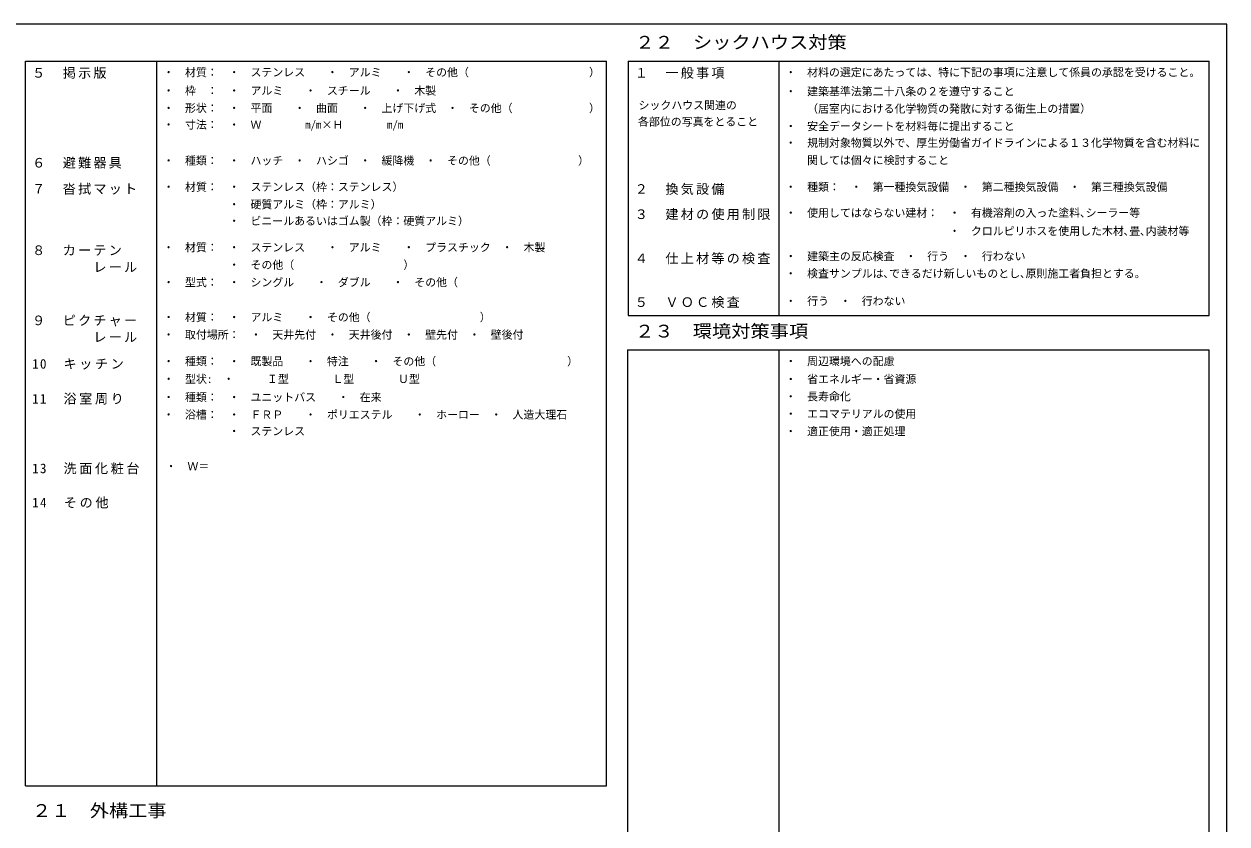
# Model space of a CAD drawing. Units: millimetres, scale not verified. Extents: x -27950 to 27564, y -20828 to 18132.
# Drawn here: x 22 to 27564, y -194 to 18132 of the extents above; entities that cross this region are included whole.
import ezdxf
from ezdxf.enums import TextEntityAlignment as Align

# ---------------------------------------------------------------- set-up
doc = ezdxf.new("R2010")
doc.units = ezdxf.units.MM
doc.header["$LTSCALE"] = 100
doc.layers.add('0-2_２列上', color=6, linetype='Continuous')
doc.layers.add('0-B_３列下', color=6, linetype='Continuous')
for name, color, linetype, lineweight in [('0-3_３列上', 3, 'Continuous', 25), ('0-D_枠線', 6, 'Continuous', 25), ('0-E_枠補助線', 3, 'Continuous', 25), ('C-F_ 補助線�', 5, 'Continuous', 9)]:
    doc.layers.add(name, color=color, linetype=linetype, lineweight=lineweight)
doc.styles.add('ＭＳ ゴシック', font='')
doc.styles.get('ＭＳ ゴシック').set_extended_font_data('MS Gothic')

msp = doc.modelspace()

# ---------------------------------------------------------------- linework, layer by layer
at = {"layer": '0-D_枠線', "color": 3}
for p, q in [((56.9, 17278.4), (13356.9, 17278.4)), ((56.9, 678.4), (56.9, 17278.4)), ((3056.9, 17278.4), (3056.9, 678.4)), ((13356.9, 678.4), (13356.9, 17278.4)), ((13856.9, 17278.4), (27156.9, 17278.4)), ((13856.9, 17278.4), (13856.9, 11451.3)), ((17306.9, 17278.4), (17306.9, 11452.7)), ((27156.9, 11451.3), (27156.9, 17278.4)), ((13841.4, 10670.6), (13841.4, -1510.1)), ((17306.9, 10670.2), (17306.9, -1510.4)), ((27156.9, -1510.1), (27156.9, 10670.6)), ((56.9, 678.4), (13356.9, 678.4))]:
    msp.add_line(p, q, dxfattribs=at)
at = {"layer": '0-E_枠補助線'}
for p, q in [((13856.9, 11451.3), (27156.9, 11451.3)), ((13841.4, 10670.6), (27156.9, 10670.6))]:
    msp.add_line(p, q, dxfattribs=at)
at = {"layer": 'C-F_ 補助線�', "color": 7, "lineweight": 18}
msp.add_line((27563.8, 18131.7), (-27950, 18131.7), dxfattribs=at)
msp.add_lwpolyline([(-27950, -19950), (27563.8, -19950), (27563.8, 18131.7)], dxfattribs=at)

# ---------------------------------------------------------------- texts
at = {"layer": '0-2_２列上', "color": 3, "style": 'ＭＳ ゴシック', "width": 1.1}
for s, p in [('２２\u3000シックハウス対策', (14017.5, 17478.4)), ('２３\u3000環境対策事項', (14013.5, 10861.8))]:
    msp.add_text(s, height=293.3, dxfattribs=at).set_placement(p, align=Align.BOTTOM_LEFT)
at = {"layer": '0-2_２列上', "color": 2, "char_height": 219.9, "attachment_point": 7, "style": 'ＭＳ ゴシック'}
for s, insert in [('\\T1.17;１\u3000一般事項', (14004.9, 16878.4)), ('\\T1.17;２\u3000換気設備', (14004.9, 14216.1)), ('\\T1.17;３\u3000建材の使用制限', (14004.9, 13639.3)), ('\\T1.17;４\u3000仕上材等の検査', (14004.9, 12628.3)), ('\\T1.17;５\u3000ＶＯＣ検査', (14004.9, 11625.8))]:
    msp.add_mtext(s, dxfattribs=dict(at, insert=insert))
at = {"layer": '0-3_３列上', "color": 6, "style": 'ＭＳ ゴシック'}
for s, p in [('・\u3000材質：\u3000・\u3000ステンレス\u3000\u3000・\u3000アルミ\u3000\u3000・\u3000その他（\u3000\u3000\u3000\u3000\u3000\u3000\u3000\u3000\u3000\u3000\u3000）', (3206.9, 16878.4)), ('・\u3000材料の選定にあたっては、特に下記の事項に注意して係員の承認を受けること。', (17451.8, 16878.4)), ('・\u3000枠\u3000：\u3000・\u3000アルミ\u3000\u3000・\u3000スチール\u3000\u3000・\u3000木製', (3206.9, 16458.1)), ('・\u3000建築基準法第二十八条の２を遵守すること', (17451.8, 16441.4)), ('・\u3000形状：\u3000・\u3000平面\u3000\u3000・\u3000曲面\u3000\u3000・\u3000上げ下げ式\u3000・\u3000その他（\u3000\u3000\u3000\u3000\u3000\u3000\u3000）', (3206.9, 16058.1)), ('\u3000\u3000（居室内における化学物質の発散に対する衛生上の措置）', (17451.8, 16045.1)), ('・\u3000寸法：\u3000・\u3000Ｗ\u3000\u3000\u3000\u3000m/m×Ｈ\u3000\u3000\u3000\u3000m/m', (3206.9, 15678.2)), ('・\u3000安全データシートを材料毎に提出すること', (17451.8, 15643.3)), ('・\u3000規制対象物質以外で、厚生労働省ガイドラインによる１３化学物質を含む材料に', (17451.8, 15263.3)), ('・\u3000種類：\u3000・\u3000ハッチ\u3000・\u3000ハシゴ\u3000・\u3000緩降機\u3000・\u3000その他（\u3000\u3000\u3000\u3000\u3000\u3000\u3000\u3000）\u3000', (3206.9, 14855.4)), ('\u3000\u3000関しては個々に検討すること', (17451.8, 14864.2)), ('・\u3000材質：\u3000・\u3000ステンレス（枠：ステンレス）', (3206.9, 14252.1)), ('・\u3000種類：\u3000・\u3000第一種換気設備\u3000・\u3000第二種換気設備\u3000・\u3000第三種換気設備', (17451.8, 14252.2)), ('\u3000\u3000\u3000\u3000\u3000\u3000・\u3000硬質アルミ（枠：アルミ）', (3206.9, 13852.1)), ('・\u3000使用してはならない建材：\u3000・\u3000有機溶剤の入った塗料､シーラー等', (17451.8, 13658.3)), ('\u3000\u3000\u3000\u3000\u3000\u3000・\u3000ビニールあるいはゴム製（枠：硬質アルミ）', (3206.9, 13473.2)), ('\u3000\u3000\u3000\u3000\u3000\u3000\u3000\u3000\u3000\u3000\u3000\u3000\u3000\u3000\u3000・\u3000クロルピリホスを使用した木材､畳､内装材等', (17451.8, 13241.2)), ('・\u3000材質：\u3000・\u3000ステンレス\u3000\u3000・\u3000アルミ\u3000\u3000・\u3000プラスチック\u3000・\u3000木製', (3206.9, 12867.2)), ('\u3000\u3000\u3000\u3000\u3000\u3000・\u3000その他（\u3000\u3000\u3000\u3000\u3000\u3000\u3000\u3000\u3000\u3000）', (3206.9, 12467.2)), ('・\u3000建築主の反応検査\u3000・\u3000行う\u3000・\u3000行わない', (17451.8, 12664.4)), ('・\u3000検査サンプルは､できるだけ新しいものとし､原則施工者負担とする｡', (17451.8, 12269)), ('・\u3000型式：\u3000・\u3000シングル\u3000\u3000・\u3000ダブル\u3000\u3000・\u3000その他（', (3206.9, 12067.2)), ('・\u3000行う\u3000・\u3000行わない', (17451.8, 11637.1)), ('・\u3000材質：\u3000・\u3000アルミ\u3000\u3000・\u3000その他（\u3000\u3000\u3000\u3000\u3000\u3000\u3000\u3000\u3000\u3000）\u3000', (3206.9, 11267.2)), ('・\u3000取付場所：\u3000・\u3000天井先付\u3000・\u3000天井後付\u3000・\u3000壁先付\u3000・\u3000壁後付', (3206.9, 10867.2)), ('・\u3000種類：\u3000・\u3000既製品\u3000\u3000・\u3000特注\u3000\u3000・\u3000その他（\u3000\u3000\u3000\u3000\u3000\u3000\u3000\u3000\u3000\u3000\u3000\u3000）', (3206.9, 10257.1)), ('・\u3000周辺環境への配慮', (17451.8, 10259.7)), ('・\u3000省エネルギー・省資源', (17451.8, 9847.6)), ('・\u3000種類：\u3000・\u3000ユニットバス\u3000\u3000・\u3000在来', (3206.9, 9434.3)), ('・\u3000長寿命化', (17451.8, 9452)), ('・\u3000浴槽：\u3000・\u3000ＦＲＰ\u3000\u3000・\u3000ポリエステル\u3000\u3000・\u3000ホーロー\u3000・\u3000人造大理石', (3206.9, 9035.1)), ('・\u3000エコマテリアルの使用', (17451.8, 9053)), ('\u3000\u3000\u3000\u3000\u3000\u3000・\u3000ステンレス', (3206.9, 8656.2)), ('・\u3000適正使用・適正処理', (17451.8, 8653.9))]:
    msp.add_text(s, height=183.3, dxfattribs=at).set_placement(p, align=Align.BOTTOM_LEFT)
at = {"layer": '0-3_３列上', "color": 2, "char_height": 219.9, "attachment_point": 7, "style": 'ＭＳ ゴシック'}
for s, insert in [('\\T1.17;５\u3000掲示版', (206.9, 16878.4)), ('\\T1.17;６\u3000避難器具', (206.9, 14819.2)), ('\\T1.17;７\u3000沓拭マット', (206.9, 14222.6)), ('\\T1.17;８\u3000カーテン', (206.9, 12825)), ('\\T1.17;\u3000\u3000\u3000\u3000レール', (206.9, 12446.1)), ('\\T1.17;９\u3000ピクチャー', (206.9, 11205.8)), ('\\T1.17;\u3000\u3000\u3000\u3000レール', (206.9, 10842.8)), ('\\T1.2;10\u3000キッチン', (206.9, 10214.9)), ('\\T1.2;11\u3000浴室周り', (206.9, 9412.6)), ('\\T1.2;13\u3000洗面化粧台', (206.9, 7817.9)), ('\\T1.21;14\u3000その他', (206.9, 7034.9))]:
    msp.add_mtext(s, dxfattribs=dict(at, insert=insert))
at = {"layer": '0-B_３列下', "color": 3, "style": 'ＭＳ ゴシック', "width": 1.1}
msp.add_text('２１\u3000外構工事', height=293.3, dxfattribs=at).set_placement((206.9, -121.6), align=Align.BOTTOM_LEFT)
at = {"layer": '0-D_枠線', "style": 'ＭＳ ゴシック'}
for s, p in [('シックハウス関連の', (14091.8, 16124.5)), ('各部位の写真をとること', (14079.2, 15747.2)), ('・\u3000型状:  ・\u3000\u3000\u3000Ｉ型\u3000\u3000\u3000\u3000Ｌ型\u3000\u3000\u3000\u3000Ｕ型\u3000\u3000\u3000\u3000', (3208.8, 9853.1)), ('・\u3000Ｗ＝', (3262.9, 7853.2))]:
    msp.add_text(s, height=183.3, dxfattribs=at).set_placement(p, align=Align.BOTTOM_LEFT)

doc.saveas('drawing.dxf')
